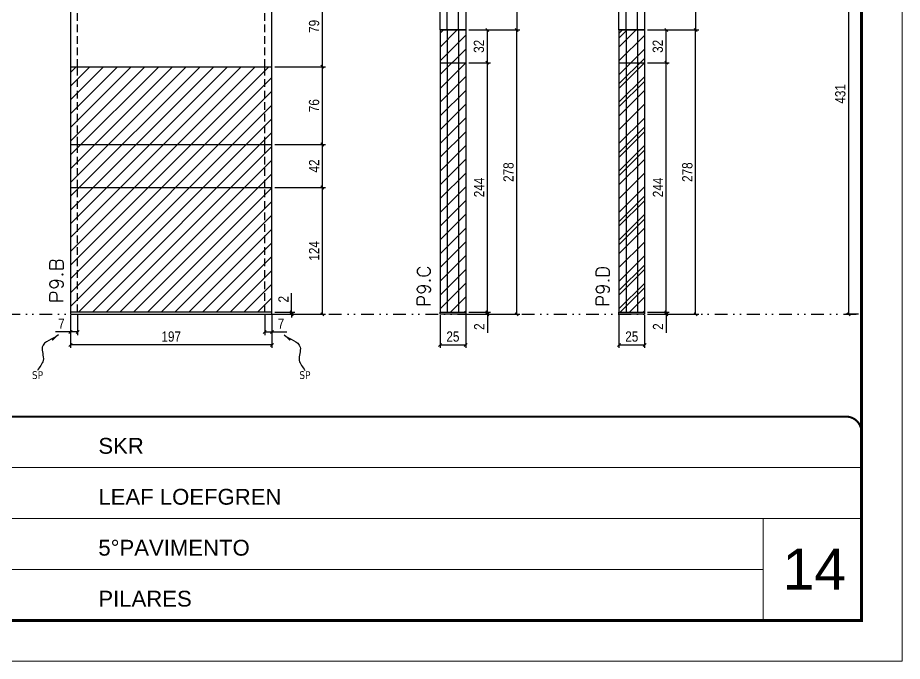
# Model space of a CAD drawing. Extents: x 14400 to 27878, y -21631 to 6985.
# Drawn here: x 16632 to 17497, y 2489 to 3118 of the extents above; entities that cross this region are included whole.
import ezdxf

# ---------------------------------------------------------------- set-up
doc = ezdxf.new("R2010")
doc.units = 0
for name, pattern in [('CONTINUO', [0]), ('DASHED', [0.75, 0.5, -0.25]), ('DIVIDE2', [0.625, 0.25, -0.125, 0, -0.125, 0, -0.125]), ('HIDDEN', [0.375, 0.25, -0.125])]:
    doc.linetypes.add(name, pattern=pattern)
for name, color, linetype, lineweight in [('CARIMBO', 255, 'Continuous', 9), ('Folhas', 255, 'Continuous', 9), ('Hachura', 251, 'Continuous', 9), ('SARRAFO DE PRESSAO', 251, 'DASHED', 9), ('Texto Seção', 7, 'Continuous', 15)]:
    doc.layers.add(name, color=color, linetype=linetype, lineweight=lineweight)
for name, color, linetype in [('COTA', 241, 'Continuous'), ('Nível', 160, 'Continuous'), ('Painéis', 200, 'Continuous'), ('SARR_2.2x7', 40, 'Continuous'), ('Sarrafo de Pressão', 42, 'HIDDEN'), ('texto', 7, 'Continuous')]:
    doc.layers.add(name, color=color, linetype=linetype)
doc.styles.add('ARIAL', font='arial.ttf')
doc.styles.add('COTA TECNICA', font='techl___.ttf', dxfattribs={"height": 10})
doc.styles.add('COTA TECNICA-50', font='techl___.ttf', dxfattribs={"height": 10})
doc.styles.add('REGUA-120', font='ROMANS.shx', dxfattribs={"height": 15})
doc.styles.get("Standard").update_dxf_attribs({"font": 'arial.ttf'})
doc.dimstyles.new('COTA PAINEL-50', dxfattribs={"dimtxt": 10, "dimasz": 3, "dimexe": 3, "dimexo": 3, "dimgap": 3, "dimtad": 1, "dimdec": 1, "dimzin": 12, "dimdsep": 46, "dimtxsty": 'COTA TECNICA-50', "dimblk1": 'OBLIQUE', "dimblk2": 'OBLIQUE', "dimsah": 1, "dimcen": 0.9, "dimclrd": 4, "dimclre": 4, "dimclrt": 240, "dimadec": 1, "dimazin": 3, "dimtfac": 1, "dimtdec": 1, "dimtmove": 0, "dimatfit": 3, "dimfxl": 1, "dimtolj": 1, "dimtzin": 12, "dimarcsym": 0})
doc.dimstyles.new('PAINEL', dxfattribs={"dimtxt": 10, "dimasz": 3, "dimexe": 3, "dimexo": 3, "dimgap": 3, "dimtad": 1, "dimdec": 1, "dimzin": 12, "dimdsep": 46, "dimtxsty": 'COTA TECNICA', "dimblk1": 'OBLIQUE', "dimblk2": 'OBLIQUE', "dimsah": 1, "dimcen": 0.9, "dimclrd": 4, "dimclre": 4, "dimclrt": 240, "dimadec": 1, "dimazin": 3, "dimtfac": 1, "dimtdec": 1, "dimtmove": 0, "dimatfit": 3, "dimfxl": 1, "dimtolj": 1, "dimtzin": 12, "dimarcsym": 0})
doc.dimstyles.get("Standard").update_dxf_attribs({"dimtxt": 0.18, "dimasz": 0.18, "dimexe": 0.18, "dimexo": 0.0625, "dimgap": 0.09, "dimtad": 0, "dimtih": 1, "dimtoh": 1, "dimdec": 4, "dimzin": 0, "dimdsep": 46, "dimtxsty": 'Standard', "dimcen": 0.09, "dimadec": 0, "dimazin": 0, "dimtfac": 1, "dimtdec": 4, "dimtofl": 0, "dimtmove": 0, "dimatfit": 3, "dimfxl": 1, "dimtolj": 1, "dimtzin": 0, "dimarcsym": 0})

# ---------------------------------------------------------------- blocks, each defined once
blk = doc.blocks.new('9999999999')
at = {"color": 30, "linetype": 'CONTINUO'}
for p, q in [((98564.56, 34379.64), (99583.98, 34379.64)), ((98564.56, 34329.83), (99487.98, 34329.83)), ((99583.98, 34329.83), (99487.98, 34329.83)), ((99487.98, 34329.83), (99487.98, 34230.21)), ((98564.56, 34280.02), (99487.98, 34280.02))]:
    blk.add_line(p, q, dxfattribs=at)
at = {"color": 30, "linetype": 'CONTINUO', "const_width": 2}
blk.add_lwpolyline([(99583.98, 34230.21), (99583.98, 34414.45, 0.414214), (99568.98, 34429.45), (98228.98, 34429.45, 0.414214), (98213.98, 34414.45), (98213.98, 34245.21, 0.414214), (98228.98, 34230.21), (99583.98, 34230.21)], format="xyb", dxfattribs=at)
at = {"layer": 'Folhas'}
blk.add_lwpolyline([(98138.98, 34190.21), (99623.98, 34190.21), (99623.98, 35240.21), (98138.98, 35240.21)], close=True, dxfattribs=at)
at = {"layer": 'Folhas', "color": 30, "const_width": 3}
blk.add_lwpolyline([(98213.98, 34230.21), (99583.98, 34230.21), (99583.98, 35200.21), (98213.98, 35200.21)], close=True, dxfattribs=at)
at = {"color": 7, "linetype": 'Continuous', "ltscale": 5, "style": 'ARIAL'}
for s, height, p in [('SKR', 15.483, (98837.68, 34393.13)), ('LEAF LOEFGREN', 15.4829, (98837.68, 34343.32)), ('5°PAVIMENTO', 15.4829, (98837.68, 34293.51)), ('PILARES', 15.483, (98837.68, 34243.7))]:
    blk.add_text(s, height=height, dxfattribs=at).set_placement(p)
blk = doc.blocks.new('_Oblique')
at = {"color": 0, "linetype": 'ByBlock', "lineweight": -2}
blk.add_line((-0.5, -0.5), (0.5, 0.5), dxfattribs=at)
blk = doc.blocks.new('*D811')
at = {"layer": 'COTA', "color": 4, "lineweight": -2, "transparency": 16777216}
for p, q in [((16683.42, 2827.29), (16683.42, 2795.39)), ((16880.42, 2827.29), (16880.42, 2795.39)), ((16880.42, 2798.39), (16683.42, 2798.39))]:
    blk.add_line(p, q, dxfattribs=at)
at = {"layer": 'Defpoints', "color": 0, "transparency": 16777216}
for p in [(16683.42, 2830.29), (16880.42, 2830.29), (16683.42, 2798.39)]:
    blk.add_point(p, dxfattribs=at)
at = {"layer": 'COTA', "color": 4, "lineweight": -2, "transparency": 16777216, "xscale": 3, "yscale": 3, "zscale": 3, "rotation": 180}
blk.add_blockref('_Oblique', (16683.42, 2798.39), dxfattribs=at)
at = {"layer": 'COTA', "color": 4, "lineweight": -2, "transparency": 16777216, "xscale": 3, "yscale": 3, "zscale": 3}
blk.add_blockref('_Oblique', (16880.42, 2798.39), dxfattribs=at)
at = {"layer": 'COTA', "color": 240, "transparency": 16777216, "insert": (16781.92, 2806.49), "char_height": 10, "attachment_point": 5, "style": 'COTA TECNICA'}
blk.add_mtext('\\A1;197', dxfattribs=at)
blk = doc.blocks.new('*D812')
at = {"layer": 'COTA', "color": 4, "lineweight": -2, "transparency": 16777216}
for p, q in [((16683.42, 2825.29), (16683.42, 2808.04)), ((16690.42, 2827.29), (16690.42, 2808.04)), ((16683.42, 2811.04), (16668.69, 2811.04)), ((16690.42, 2811.04), (16683.42, 2811.04))]:
    blk.add_line(p, q, dxfattribs=at)
at = {"layer": 'Defpoints', "color": 0, "transparency": 16777216}
for p in [(16690.42, 2830.29), (16683.42, 2828.29), (16683.42, 2811.04)]:
    blk.add_point(p, dxfattribs=at)
at = {"layer": 'COTA', "color": 4, "lineweight": -2, "transparency": 16777216, "xscale": 3, "yscale": 3, "zscale": 3, "rotation": 180}
blk.add_blockref('_Oblique', (16683.42, 2811.04), dxfattribs=at)
at = {"layer": 'COTA', "color": 4, "lineweight": -2, "transparency": 16777216, "xscale": 3, "yscale": 3, "zscale": 3}
blk.add_blockref('_Oblique', (16690.42, 2811.04), dxfattribs=at)
at = {"layer": 'COTA', "color": 240, "transparency": 16777216, "insert": (16674.55, 2819.12), "char_height": 10, "attachment_point": 5, "style": 'COTA TECNICA-50'}
blk.add_mtext('\\A1;7', dxfattribs=at)
blk = doc.blocks.new('*D813')
at = {"layer": 'COTA', "color": 4, "lineweight": -2, "transparency": 16777216}
for p, q in [((16899.68, 2830.29), (16899.68, 2849.09)), ((16883.42, 2830.29), (16902.68, 2830.29)), ((16899.68, 2828.29), (16899.68, 2830.29)), ((16883.42, 2828.29), (16902.68, 2828.29)), ((16899.68, 2828.29), (16899.68, 2825.29))]:
    blk.add_line(p, q, dxfattribs=at)
at = {"layer": 'Defpoints', "color": 0, "transparency": 16777216}
for p in [(16880.42, 2830.29), (16880.42, 2828.29), (16899.68, 2828.29)]:
    blk.add_point(p, dxfattribs=at)
at = {"layer": 'COTA', "color": 4, "lineweight": -2, "transparency": 16777216, "xscale": 3, "yscale": 3, "zscale": 3}
for p, rotation in [((16899.68, 2830.29), 270), ((16899.68, 2828.29), 90)]:
    blk.add_blockref('_Oblique', p, dxfattribs=dict(at, rotation=rotation))
at = {"layer": 'COTA', "color": 240, "transparency": 16777216, "insert": (16891.68, 2843.03), "char_height": 10, "attachment_point": 5, "rotation": 90, "style": 'COTA TECNICA-50'}
blk.add_mtext('\\A1;2', dxfattribs=at)
blk = doc.blocks.new('*D816')
at = {"layer": 'COTA', "color": 4, "linetype": 'ByBlock', "lineweight": -2, "transparency": 16777216}
for p, q in [((16883.42, 2952.29), (16932.79, 2952.29)), ((16929.79, 2828.29), (16929.79, 2952.29)), ((16883.42, 2828.29), (16932.79, 2828.29))]:
    blk.add_line(p, q, dxfattribs=at)
at = {"layer": 'Defpoints', "color": 0, "linetype": 'ByBlock', "transparency": 16777216}
for p in [(16880.42, 2952.29), (16929.79, 2952.29), (16880.42, 2828.29)]:
    blk.add_point(p, dxfattribs=at)
at = {"layer": 'COTA', "color": 4, "linetype": 'ByBlock', "lineweight": -2, "transparency": 16777216, "xscale": 3, "yscale": 3, "zscale": 3}
for p, rotation in [((16929.79, 2952.29), 90), ((16929.79, 2828.29), 270)]:
    blk.add_blockref('_Oblique', p, dxfattribs=dict(at, rotation=rotation))
at = {"layer": 'COTA', "color": 240, "linetype": 'ByBlock', "transparency": 16777216, "insert": (16921.71, 2890.29), "char_height": 10, "attachment_point": 5, "rotation": 90, "style": 'COTA TECNICA'}
blk.add_mtext('\\A1;124', dxfattribs=at)
blk = doc.blocks.new('*D817')
at = {"layer": 'COTA', "color": 4, "lineweight": -2, "transparency": 16777216}
for p, q in [((17044.93, 2827.29), (17044.93, 2795.39)), ((17069.93, 2827.29), (17069.93, 2795.39)), ((17044.93, 2798.39), (17069.93, 2798.39))]:
    blk.add_line(p, q, dxfattribs=at)
at = {"layer": 'Defpoints', "color": 0, "transparency": 16777216}
for p in [(17044.93, 2830.29), (17069.93, 2830.29), (17069.93, 2798.39)]:
    blk.add_point(p, dxfattribs=at)
at = {"layer": 'COTA', "color": 4, "lineweight": -2, "transparency": 16777216, "xscale": 3, "yscale": 3, "zscale": 3, "rotation": 180}
blk.add_blockref('_Oblique', (17044.93, 2798.39), dxfattribs=at)
at = {"layer": 'COTA', "color": 4, "lineweight": -2, "transparency": 16777216, "xscale": 3, "yscale": 3, "zscale": 3}
blk.add_blockref('_Oblique', (17069.93, 2798.39), dxfattribs=at)
at = {"layer": 'COTA', "color": 240, "transparency": 16777216, "insert": (17057.43, 2806.5), "char_height": 10, "attachment_point": 5, "style": 'COTA TECNICA'}
blk.add_mtext('\\A1;25', dxfattribs=at)
blk = doc.blocks.new('*D818')
at = {"layer": 'COTA', "color": 4, "lineweight": -2, "transparency": 16777216}
for p, q in [((17072.93, 2830.29), (17094.13, 2830.29)), ((17091.13, 2830.29), (17091.13, 2833.29)), ((17091.13, 2830.29), (17091.13, 2828.29)), ((17072.93, 2828.29), (17094.13, 2828.29)), ((17091.13, 2828.29), (17091.13, 2810.17))]:
    blk.add_line(p, q, dxfattribs=at)
at = {"layer": 'Defpoints', "color": 0, "transparency": 16777216}
for p in [(17069.93, 2830.29), (17091.13, 2830.29), (17069.93, 2828.29)]:
    blk.add_point(p, dxfattribs=at)
at = {"layer": 'COTA', "color": 4, "lineweight": -2, "transparency": 16777216, "xscale": 3, "yscale": 3, "zscale": 3}
for p, rotation in [((17091.13, 2830.29), 270), ((17091.13, 2828.29), 90)]:
    blk.add_blockref('_Oblique', p, dxfattribs=dict(at, rotation=rotation))
at = {"layer": 'COTA', "color": 240, "transparency": 16777216, "insert": (17083.13, 2816.23), "char_height": 10, "attachment_point": 5, "rotation": 90, "style": 'COTA TECNICA-50'}
blk.add_mtext('\\A1;2', dxfattribs=at)
blk = doc.blocks.new('*D819')
at = {"layer": 'COTA', "color": 4, "lineweight": -2, "transparency": 16777216}
for p, q in [((17072.93, 3106.29), (17122.92, 3106.29)), ((17119.92, 2828.29), (17119.92, 3106.29)), ((17072.93, 2828.29), (17122.92, 2828.29))]:
    blk.add_line(p, q, dxfattribs=at)
at = {"layer": 'Defpoints', "color": 0, "transparency": 16777216}
for p in [(17069.93, 3106.29), (17119.92, 3106.29), (17069.93, 2828.29)]:
    blk.add_point(p, dxfattribs=at)
at = {"layer": 'COTA', "color": 4, "lineweight": -2, "transparency": 16777216, "xscale": 3, "yscale": 3, "zscale": 3}
for p, rotation in [((17119.92, 3106.29), 90), ((17119.92, 2828.29), 270)]:
    blk.add_blockref('_Oblique', p, dxfattribs=dict(at, rotation=rotation))
at = {"layer": 'COTA', "color": 240, "transparency": 16777216, "insert": (17111.83, 2967.29), "char_height": 10, "attachment_point": 5, "rotation": 90, "style": 'COTA TECNICA-50'}
blk.add_mtext('\\A1;278', dxfattribs=at)
blk = doc.blocks.new('*D821')
at = {"layer": 'COTA', "color": 4, "lineweight": -2, "transparency": 16777216}
for p, q in [((16883.42, 2994.29), (16932.79, 2994.29)), ((16929.79, 2952.29), (16929.79, 2994.29)), ((16883.42, 2952.29), (16932.79, 2952.29))]:
    blk.add_line(p, q, dxfattribs=at)
at = {"layer": 'Defpoints', "color": 0, "transparency": 16777216}
for p in [(16880.42, 2994.29), (16929.79, 2994.29), (16880.42, 2952.29)]:
    blk.add_point(p, dxfattribs=at)
at = {"layer": 'COTA', "color": 4, "lineweight": -2, "transparency": 16777216, "xscale": 3, "yscale": 3, "zscale": 3}
for p, rotation in [((16929.79, 2994.29), 90), ((16929.79, 2952.29), 270)]:
    blk.add_blockref('_Oblique', p, dxfattribs=dict(at, rotation=rotation))
at = {"layer": 'COTA', "color": 240, "transparency": 16777216, "insert": (16921.71, 2973.29), "char_height": 10, "attachment_point": 5, "rotation": 90, "style": 'COTA TECNICA'}
blk.add_mtext('\\A1;42', dxfattribs=at)
blk = doc.blocks.new('*D823')
at = {"layer": 'COTA', "color": 4, "lineweight": -2, "transparency": 16777216}
for p, q in [((16873.42, 2827.29), (16873.42, 2808.04)), ((16880.42, 2825.29), (16880.42, 2808.04)), ((16873.42, 2811.04), (16880.42, 2811.04)), ((16880.42, 2811.04), (16895.15, 2811.04))]:
    blk.add_line(p, q, dxfattribs=at)
at = {"layer": 'Defpoints', "color": 0, "transparency": 16777216}
for p in [(16873.42, 2830.29), (16880.42, 2828.29), (16880.42, 2811.04)]:
    blk.add_point(p, dxfattribs=at)
at = {"layer": 'COTA', "color": 4, "lineweight": -2, "transparency": 16777216, "xscale": 3, "yscale": 3, "zscale": 3, "rotation": 180}
blk.add_blockref('_Oblique', (16873.42, 2811.04), dxfattribs=at)
at = {"layer": 'COTA', "color": 4, "lineweight": -2, "transparency": 16777216, "xscale": 3, "yscale": 3, "zscale": 3}
blk.add_blockref('_Oblique', (16880.42, 2811.04), dxfattribs=at)
at = {"layer": 'COTA', "color": 240, "transparency": 16777216, "insert": (16889.28, 2819.12), "char_height": 10, "attachment_point": 5, "style": 'COTA TECNICA-50'}
blk.add_mtext('\\A1;7', dxfattribs=at)
blk = doc.blocks.new('*D1565')
at = {"layer": 'COTA', "color": 4, "lineweight": -2, "transparency": 16777216}
for p, q in [((16883.42, 3070.29), (16932.79, 3070.29)), ((16929.79, 2994.29), (16929.79, 3070.29)), ((16883.42, 2994.29), (16932.79, 2994.29))]:
    blk.add_line(p, q, dxfattribs=at)
at = {"layer": 'Defpoints', "color": 0, "transparency": 16777216}
for p in [(16880.42, 3070.29), (16929.79, 3070.29), (16880.42, 2994.29)]:
    blk.add_point(p, dxfattribs=at)
at = {"layer": 'COTA', "color": 4, "lineweight": -2, "transparency": 16777216, "xscale": 3, "yscale": 3, "zscale": 3}
for p, rotation in [((16929.79, 3070.29), 90), ((16929.79, 2994.29), 270)]:
    blk.add_blockref('_Oblique', p, dxfattribs=dict(at, rotation=rotation))
at = {"layer": 'COTA', "color": 240, "transparency": 16777216, "insert": (16921.68, 3032.29), "char_height": 10, "attachment_point": 5, "rotation": 90, "style": 'COTA TECNICA'}
blk.add_mtext('\\A1;76', dxfattribs=at)
blk = doc.blocks.new('*D2020')
at = {"layer": 'COTA', "color": 4, "lineweight": -2, "transparency": 16777216}
for p, q in [((17072.93, 3074.29), (17094.13, 3074.29)), ((17091.13, 2830.29), (17091.13, 3074.29)), ((17072.93, 2830.29), (17094.13, 2830.29))]:
    blk.add_line(p, q, dxfattribs=at)
at = {"layer": 'Defpoints', "color": 0, "transparency": 16777216}
for p in [(17069.93, 3074.29), (17091.13, 3074.29), (17069.93, 2830.29)]:
    blk.add_point(p, dxfattribs=at)
at = {"layer": 'COTA', "color": 4, "lineweight": -2, "transparency": 16777216, "xscale": 3, "yscale": 3, "zscale": 3}
for p, rotation in [((17091.13, 3074.29), 90), ((17091.13, 2830.29), 270)]:
    blk.add_blockref('_Oblique', p, dxfattribs=dict(at, rotation=rotation))
at = {"layer": 'COTA', "color": 240, "transparency": 16777216, "insert": (17083.05, 2952.29), "char_height": 10, "attachment_point": 5, "rotation": 90, "style": 'COTA TECNICA'}
blk.add_mtext('\\A1;244', dxfattribs=at)
blk = doc.blocks.new('*D2021')
at = {"layer": 'COTA', "color": 4, "lineweight": -2, "transparency": 16777216}
for p, q in [((17072.93, 3106.29), (17094.13, 3106.29)), ((17091.13, 3074.29), (17091.13, 3106.29)), ((17072.93, 3074.29), (17094.13, 3074.29))]:
    blk.add_line(p, q, dxfattribs=at)
at = {"layer": 'Defpoints', "color": 0, "transparency": 16777216}
for p in [(17069.93, 3106.29), (17091.13, 3106.29), (17069.93, 3074.29)]:
    blk.add_point(p, dxfattribs=at)
at = {"layer": 'COTA', "color": 4, "lineweight": -2, "transparency": 16777216, "xscale": 3, "yscale": 3, "zscale": 3}
for p, rotation in [((17091.13, 3106.29), 90), ((17091.13, 3074.29), 270)]:
    blk.add_blockref('_Oblique', p, dxfattribs=dict(at, rotation=rotation))
at = {"layer": 'COTA', "color": 240, "transparency": 16777216, "insert": (17082.91, 3090.29), "char_height": 10, "attachment_point": 5, "rotation": 90, "style": 'COTA TECNICA'}
blk.add_mtext('\\A1;32', dxfattribs=at)
blk = doc.blocks.new('*D2022')
at = {"layer": 'COTA', "color": 4, "lineweight": -2, "transparency": 16777216}
for p, q in [((17219.87, 2827.29), (17219.87, 2795.39)), ((17244.87, 2827.29), (17244.87, 2795.39)), ((17219.87, 2798.39), (17244.87, 2798.39))]:
    blk.add_line(p, q, dxfattribs=at)
at = {"layer": 'Defpoints', "color": 0, "transparency": 16777216}
for p in [(17219.87, 2830.29), (17244.87, 2830.29), (17244.87, 2798.39)]:
    blk.add_point(p, dxfattribs=at)
at = {"layer": 'COTA', "color": 4, "lineweight": -2, "transparency": 16777216, "xscale": 3, "yscale": 3, "zscale": 3, "rotation": 180}
blk.add_blockref('_Oblique', (17219.87, 2798.39), dxfattribs=at)
at = {"layer": 'COTA', "color": 4, "lineweight": -2, "transparency": 16777216, "xscale": 3, "yscale": 3, "zscale": 3}
blk.add_blockref('_Oblique', (17244.87, 2798.39), dxfattribs=at)
at = {"layer": 'COTA', "color": 240, "transparency": 16777216, "insert": (17232.37, 2806.5), "char_height": 10, "attachment_point": 5, "style": 'COTA TECNICA'}
blk.add_mtext('\\A1;25', dxfattribs=at)
blk = doc.blocks.new('*D2023')
at = {"layer": 'COTA', "color": 4, "lineweight": -2, "transparency": 16777216}
for p, q in [((17247.87, 2830.29), (17269.06, 2830.29)), ((17266.06, 2830.29), (17266.06, 2833.29)), ((17266.06, 2830.29), (17266.06, 2828.29)), ((17247.87, 2828.29), (17269.06, 2828.29)), ((17266.06, 2828.29), (17266.06, 2810.17))]:
    blk.add_line(p, q, dxfattribs=at)
at = {"layer": 'Defpoints', "color": 0, "transparency": 16777216}
for p in [(17244.87, 2830.29), (17266.06, 2830.29), (17244.87, 2828.29)]:
    blk.add_point(p, dxfattribs=at)
at = {"layer": 'COTA', "color": 4, "lineweight": -2, "transparency": 16777216, "xscale": 3, "yscale": 3, "zscale": 3}
for p, rotation in [((17266.06, 2830.29), 270), ((17266.06, 2828.29), 90)]:
    blk.add_blockref('_Oblique', p, dxfattribs=dict(at, rotation=rotation))
at = {"layer": 'COTA', "color": 240, "transparency": 16777216, "insert": (17258.06, 2816.23), "char_height": 10, "attachment_point": 5, "rotation": 90, "style": 'COTA TECNICA-50'}
blk.add_mtext('\\A1;2', dxfattribs=at)
blk = doc.blocks.new('*D2024')
at = {"layer": 'COTA', "color": 4, "lineweight": -2, "transparency": 16777216}
for p, q in [((17247.87, 3106.29), (17297.86, 3106.29)), ((17294.86, 2828.29), (17294.86, 3106.29)), ((17247.87, 2828.29), (17297.86, 2828.29))]:
    blk.add_line(p, q, dxfattribs=at)
at = {"layer": 'Defpoints', "color": 0, "transparency": 16777216}
for p in [(17244.87, 3106.29), (17294.86, 3106.29), (17244.87, 2828.29)]:
    blk.add_point(p, dxfattribs=at)
at = {"layer": 'COTA', "color": 4, "lineweight": -2, "transparency": 16777216, "xscale": 3, "yscale": 3, "zscale": 3}
for p, rotation in [((17294.86, 3106.29), 90), ((17294.86, 2828.29), 270)]:
    blk.add_blockref('_Oblique', p, dxfattribs=dict(at, rotation=rotation))
at = {"layer": 'COTA', "color": 240, "transparency": 16777216, "insert": (17286.76, 2967.29), "char_height": 10, "attachment_point": 5, "rotation": 90, "style": 'COTA TECNICA-50'}
blk.add_mtext('\\A1;278', dxfattribs=at)
blk = doc.blocks.new('*D2026')
at = {"layer": 'COTA', "color": 4, "lineweight": -2, "transparency": 16777216}
for p, q in [((17247.87, 3074.29), (17269.06, 3074.29)), ((17266.06, 2830.29), (17266.06, 3074.29)), ((17247.87, 2830.29), (17269.06, 2830.29))]:
    blk.add_line(p, q, dxfattribs=at)
at = {"layer": 'Defpoints', "color": 0, "transparency": 16777216}
for p in [(17244.87, 3074.29), (17266.06, 3074.29), (17244.87, 2830.29)]:
    blk.add_point(p, dxfattribs=at)
at = {"layer": 'COTA', "color": 4, "lineweight": -2, "transparency": 16777216, "xscale": 3, "yscale": 3, "zscale": 3}
for p, rotation in [((17266.06, 3074.29), 90), ((17266.06, 2830.29), 270)]:
    blk.add_blockref('_Oblique', p, dxfattribs=dict(at, rotation=rotation))
at = {"layer": 'COTA', "color": 240, "transparency": 16777216, "insert": (17257.99, 2952.29), "char_height": 10, "attachment_point": 5, "rotation": 90, "style": 'COTA TECNICA'}
blk.add_mtext('\\A1;244', dxfattribs=at)
blk = doc.blocks.new('*D2027')
at = {"layer": 'COTA', "color": 4, "lineweight": -2, "transparency": 16777216}
for p, q in [((17247.87, 3106.29), (17269.06, 3106.29)), ((17266.06, 3074.29), (17266.06, 3106.29)), ((17247.87, 3074.29), (17269.06, 3074.29))]:
    blk.add_line(p, q, dxfattribs=at)
at = {"layer": 'Defpoints', "color": 0, "transparency": 16777216}
for p in [(17244.87, 3106.29), (17266.06, 3106.29), (17244.87, 3074.29)]:
    blk.add_point(p, dxfattribs=at)
at = {"layer": 'COTA', "color": 4, "lineweight": -2, "transparency": 16777216, "xscale": 3, "yscale": 3, "zscale": 3}
for p, rotation in [((17266.06, 3106.29), 90), ((17266.06, 3074.29), 270)]:
    blk.add_blockref('_Oblique', p, dxfattribs=dict(at, rotation=rotation))
at = {"layer": 'COTA', "color": 240, "transparency": 16777216, "insert": (17257.84, 3090.29), "char_height": 10, "attachment_point": 5, "rotation": 90, "style": 'COTA TECNICA'}
blk.add_mtext('\\A1;32', dxfattribs=at)
blk = doc.blocks.new('*D3878')
at = {"layer": 'COTA', "color": 4, "lineweight": -2, "transparency": 16777216}
for p, q in [((17453.97, 3259.29), (17441.59, 3259.29)), ((17444.59, 2828.29), (17444.59, 3259.29)), ((17453.97, 2828.29), (17441.59, 2828.29))]:
    blk.add_line(p, q, dxfattribs=at)
at = {"layer": 'Defpoints', "color": 0, "transparency": 16777216}
for p in [(17444.59, 3259.29), (17456.97, 3259.29), (17456.97, 2828.29)]:
    blk.add_point(p, dxfattribs=at)
at = {"layer": 'COTA', "color": 4, "lineweight": -2, "transparency": 16777216, "xscale": 3, "yscale": 3, "zscale": 3}
for p, rotation in [((17444.59, 3259.29), 90), ((17444.59, 2828.29), 270)]:
    blk.add_blockref('_Oblique', p, dxfattribs=dict(at, rotation=rotation))
at = {"layer": 'COTA', "color": 240, "transparency": 16777216, "insert": (17436.37, 3043.79), "char_height": 10, "attachment_point": 5, "rotation": 90, "style": 'COTA TECNICA'}
blk.add_mtext('\\A1;431', dxfattribs=at)
blk = doc.blocks.new('*D3880')
at = {"layer": 'COTA', "color": 4, "lineweight": -2, "transparency": 16777216}
for p, q in [((16883.42, 3149.29), (16932.79, 3149.29)), ((16929.79, 3070.29), (16929.79, 3149.29)), ((16883.42, 3070.29), (16932.79, 3070.29))]:
    blk.add_line(p, q, dxfattribs=at)
at = {"layer": 'Defpoints', "color": 0, "transparency": 16777216}
for p in [(16880.42, 3149.29), (16929.79, 3149.29), (16880.42, 3070.29)]:
    blk.add_point(p, dxfattribs=at)
at = {"layer": 'COTA', "color": 4, "lineweight": -2, "transparency": 16777216, "xscale": 3, "yscale": 3, "zscale": 3}
for p, rotation in [((16929.79, 3149.29), 90), ((16929.79, 3070.29), 270)]:
    blk.add_blockref('_Oblique', p, dxfattribs=dict(at, rotation=rotation))
at = {"layer": 'COTA', "color": 240, "transparency": 16777216, "insert": (16921.68, 3109.79), "char_height": 10, "attachment_point": 5, "rotation": 90, "style": 'COTA TECNICA'}
blk.add_mtext('\\A1;79', dxfattribs=at)
blk = doc.blocks.new('*D3882')
at = {"layer": 'COTA', "color": 4, "lineweight": -2, "transparency": 16777216}
for p, q in [((17072.93, 3195.29), (17122.92, 3195.29)), ((17119.92, 3195.29), (17119.92, 3106.29)), ((17072.93, 3106.29), (17122.92, 3106.29))]:
    blk.add_line(p, q, dxfattribs=at)
at = {"layer": 'Defpoints', "color": 0, "transparency": 16777216}
for p in [(17069.93, 3195.29), (17069.93, 3106.29), (17119.92, 3106.29)]:
    blk.add_point(p, dxfattribs=at)
at = {"layer": 'COTA', "color": 4, "lineweight": -2, "transparency": 16777216, "xscale": 3, "yscale": 3, "zscale": 3}
for p, rotation in [((17119.92, 3195.29), 90), ((17119.92, 3106.29), 270)]:
    blk.add_blockref('_Oblique', p, dxfattribs=dict(at, rotation=rotation))
at = {"layer": 'COTA', "color": 240, "transparency": 16777216, "insert": (17111.82, 3150.79), "char_height": 10, "attachment_point": 5, "rotation": 90, "style": 'COTA TECNICA'}
blk.add_mtext('\\A1;89', dxfattribs=at)
blk = doc.blocks.new('*D3883')
at = {"layer": 'COTA', "color": 4, "lineweight": -2, "transparency": 16777216}
for p, q in [((17247.87, 3195.29), (17297.86, 3195.29)), ((17294.86, 3195.29), (17294.86, 3106.29)), ((17247.87, 3106.29), (17297.86, 3106.29))]:
    blk.add_line(p, q, dxfattribs=at)
at = {"layer": 'Defpoints', "color": 0, "transparency": 16777216}
for p in [(17244.87, 3195.29), (17244.87, 3106.29), (17294.86, 3106.29)]:
    blk.add_point(p, dxfattribs=at)
at = {"layer": 'COTA', "color": 4, "lineweight": -2, "transparency": 16777216, "xscale": 3, "yscale": 3, "zscale": 3}
for p, rotation in [((17294.86, 3195.29), 90), ((17294.86, 3106.29), 270)]:
    blk.add_blockref('_Oblique', p, dxfattribs=dict(at, rotation=rotation))
at = {"layer": 'COTA', "color": 240, "transparency": 16777216, "insert": (17286.76, 3150.79), "char_height": 10, "attachment_point": 5, "rotation": 90, "style": 'COTA TECNICA'}
blk.add_mtext('\\A1;89', dxfattribs=at)

msp = doc.modelspace()

# ---------------------------------------------------------------- hatches: boundary and pattern name
at = {"layer": 'Hachura', "linetype": 'ByBlock'}
h = msp.add_hatch(dxfattribs=at)
h.set_pattern_fill('ANSI31', color=256, scale=3)
h.paths.add_polyline_path([(16473.14, 3104.29), (16276.14, 3104.29), (16276.14, 3070.29), (16473.14, 3070.29)])
h.paths.add_polyline_path([(16473.14, 3070.29), (16276.14, 3070.29), (16276.14, 3028.29), (16473.14, 3028.29)])
h.paths.add_polyline_path([(16473.14, 3028.29), (16276.14, 3028.29), (16276.14, 2952.29), (16473.14, 2952.29)])
h.paths.add_polyline_path([(16473.14, 2952.29), (16276.14, 2952.29), (16276.14, 2830.29), (16473.14, 2830.29)])
h.paths.add_polyline_path([(16880.42, 2952.29), (16683.42, 2952.29), (16683.42, 2830.29), (16880.42, 2830.29)])
h.paths.add_polyline_path([(16880.42, 2994.29), (16683.42, 2994.29), (16683.42, 2952.29), (16880.42, 2952.29)])
h.paths.add_polyline_path([(16880.42, 3070.29), (16683.42, 3070.29), (16683.42, 2994.29), (16880.42, 2994.29)])
h.paths.add_polyline_path([(16880.42, 3235.29), (16683.42, 3235.29), (16683.42, 3149.29), (16880.42, 3149.29)])
h.paths.add_polyline_path([(17069.93, 3074.29), (17044.93, 3074.29), (17044.93, 2830.29), (17069.93, 2830.29)])
h.paths.add_polyline_path([(17244.87, 3074.29), (17219.87, 3074.29), (17219.87, 2830.29), (17244.87, 2830.29)])
h.paths.add_polyline_path([(17244.87, 3106.29), (17219.87, 3106.29), (17219.87, 3074.29), (17244.87, 3074.29)])
h.paths.add_polyline_path([(17069.93, 3106.29), (17044.93, 3106.29), (17044.93, 3074.29), (17069.93, 3074.29)])
at = {"layer": 'Hachura'}
h = msp.add_hatch(dxfattribs=at)
h.set_pattern_fill('ANSI31', color=256, scale=5)
h.paths.add_polyline_path([(17244.87, 3106.29), (17219.87, 3106.29), (17219.87, 3074.29), (17244.87, 3074.29)])
h.paths.add_polyline_path([(17244.87, 3074.29), (17219.87, 3074.29), (17219.87, 2830.29), (17244.87, 2830.29)])

# ---------------------------------------------------------------- linework, layer by layer
at = {"layer": 'Nível', "color": 4, "linetype": 'DIVIDE2', "ltscale": 50}
msp.add_line((16086.97, 2828.29), (17456.97, 2828.29), dxfattribs=at)
at = {"layer": 'Painéis'}
for p, q in [((16683.42, 3235.29), (16683.42, 2830.29)), ((16880.42, 2830.29), (16880.42, 3235.29)), ((17044.93, 3106.29), (17044.93, 2830.29)), ((17044.93, 3106.29), (17069.93, 3106.29)), ((17069.93, 3106.29), (17069.93, 2830.29)), ((17219.87, 3106.29), (17219.87, 2830.29)), ((17219.87, 3106.29), (17244.87, 3106.29)), ((17244.87, 3106.29), (17244.87, 2830.29)), ((17044.93, 3074.29), (17069.93, 3074.29)), ((17219.87, 3074.29), (17244.87, 3074.29)), ((16683.42, 3070.29), (16880.42, 3070.29)), ((16683.42, 2994.29), (16880.42, 2994.29)), ((16683.42, 2952.29), (16880.42, 2952.29)), ((17044.93, 2830.29), (17069.93, 2830.29)), ((17044.93, 2828.29), (17044.93, 2830.29)), ((17069.93, 2830.29), (17069.93, 2828.29)), ((17219.87, 2830.29), (17244.87, 2830.29)), ((17219.87, 2828.29), (17219.87, 2830.29)), ((17244.87, 2830.29), (17244.87, 2828.29)), ((17069.93, 2828.29), (17044.93, 2828.29)), ((17244.87, 2828.29), (17219.87, 2828.29))]:
    msp.add_line(p, q, dxfattribs=at)
for points in [[(17044.93, 3195.29), (17069.93, 3195.29), (17069.93, 3106.29), (17044.93, 3106.29)], [(17219.87, 3195.29), (17244.87, 3195.29), (17244.87, 3106.29), (17219.87, 3106.29)], [(16880.42, 2830.29), (16683.42, 2830.29), (16683.42, 2828.29), (16880.42, 2828.29)]]:
    msp.add_lwpolyline(points, close=True, dxfattribs=at)
at = {"layer": 'SARR_2.2x7'}
for p, q in [((17051.93, 3106.29), (17051.93, 3195.29)), ((17062.93, 3106.29), (17062.93, 3195.29)), ((17226.87, 3106.29), (17226.87, 3195.29)), ((17237.87, 3106.29), (17237.87, 3195.29)), ((17051.93, 3106.29), (17051.93, 2830.29)), ((17062.93, 3106.29), (17062.93, 2830.29)), ((17226.87, 3106.29), (17226.87, 2830.29)), ((17237.87, 3106.29), (17237.87, 2830.29))]:
    msp.add_line(p, q, dxfattribs=at)
at = {"layer": 'Sarrafo de Pressão', "ltscale": 30}
for p, q in [((16690.42, 3070.29), (16690.42, 3149.29)), ((16873.42, 3070.29), (16873.42, 3149.29)), ((16690.42, 2994.29), (16690.42, 3070.29)), ((16873.42, 2994.29), (16873.42, 3070.29)), ((16690.42, 2952.29), (16690.42, 2994.29)), ((16873.42, 2952.29), (16873.42, 2994.29)), ((16690.42, 2830.29), (16690.42, 2952.29)), ((16873.42, 2830.29), (16873.42, 2952.29))]:
    msp.add_line(p, q, dxfattribs=at)

# ---------------------------------------------------------------- block references
at = {"layer": 'SARRAFO DE PRESSAO', "color": 6, "linetype": 'ByBlock'}
msp.add_blockref('9999999999', (-82127.01, -31701.2), dxfattribs=at)

# ---------------------------------------------------------------- texts
at = {"layer": 'CARIMBO', "style": 'ARIAL'}
msp.add_text('14', height=40, dxfattribs=at).set_placement((17379.83, 2559.15))
at = {"layer": 'texto', "color": 0, "char_height": 7.5, "attachment_point": 5}
for insert in [(16651.17, 2768.79), (16912.67, 2768.79)]:
    msp.add_mtext('{\\fTahoma|b0|i0|c0|p34;\\C4;SP}', dxfattribs=dict(at, insert=insert))
at = {"layer": 'Texto Seção', "style": 'REGUA-120', "width": 1.1}
msp.add_text('P9.B', height=13, rotation=90, dxfattribs=at).set_placement((16676.17, 2839.05))
at = {"layer": 'Texto Seção', "char_height": 13, "width": 370.6998, "attachment_point": 7, "rotation": 90, "style": 'REGUA-120'}
for s, insert in [('P9.C', (17035.48, 2835.7)), ('P9.D', (17210.42, 2835.7))]:
    msp.add_mtext(s, dxfattribs=dict(at, insert=insert))

# ---------------------------------------------------------------- dimensions: what is measured, and where the dimension line sits
at = {"layer": 'COTA'}
for base, p1, p2, angle, dimstyle, picture, middle in [((17444.59, 3259.29), (17456.97, 2828.29), (17456.97, 3259.29), 90, 'PAINEL', '*D3878', (17436.37, 3043.79)), ((17119.92, 3106.29), (17069.93, 3195.29), (17069.93, 3106.29), 90, 'PAINEL', '*D3882', (17111.82, 3150.79)), ((17294.86, 3106.29), (17244.87, 3195.29), (17244.87, 3106.29), 90, 'PAINEL', '*D3883', (17286.76, 3150.79)), ((16929.79, 3149.29), (16880.42, 3070.29), (16880.42, 3149.29), 90, 'PAINEL', '*D3880', (16921.68, 3109.79)), ((17119.92, 3106.29), (17069.93, 2828.29), (17069.93, 3106.29), 90, 'COTA PAINEL-50', '*D819', (17111.83, 2967.29)), ((17294.86, 3106.29), (17244.87, 2828.29), (17244.87, 3106.29), 90, 'COTA PAINEL-50', '*D2024', (17286.76, 2967.29)), ((16929.79, 3070.29), (16880.42, 2994.29), (16880.42, 3070.29), 90, 'PAINEL', '*D1565', (16921.68, 3032.29)), ((17091.13, 3074.29), (17069.93, 2830.29), (17069.93, 3074.29), 90, 'PAINEL', '*D2020', (17083.05, 2952.29)), ((17266.06, 3074.29), (17244.87, 2830.29), (17244.87, 3074.29), 90, 'PAINEL', '*D2026', (17257.99, 2952.29)), ((16929.79, 2994.29), (16880.42, 2952.29), (16880.42, 2994.29), 90, 'PAINEL', '*D821', (16921.71, 2973.29)), ((16683.42, 2811.04), (16690.42, 2830.29), (16683.42, 2828.29), 180, 'COTA PAINEL-50', '*D812', (16674.55, 2819.12)), ((16880.42, 2811.04), (16873.42, 2830.29), (16880.42, 2828.29), 0, 'COTA PAINEL-50', '*D823', (16889.28, 2819.12))]:
    dim = msp.add_linear_dim(base=base, p1=p1, p2=p2, angle=angle, dimstyle=dimstyle, dxfattribs=at)
    dim.commit()
    dim.dimension.update_dxf_attribs({"geometry": picture, "text_midpoint": middle})
for base, p1, p2, angle, override, picture, middle in [((17091.13, 3106.29), (17069.93, 3074.29), (17069.93, 3106.29), 90, {"dimtmove": 1}, '*D2021', (17082.91, 3090.29)), ((17266.06, 3106.29), (17244.87, 3074.29), (17244.87, 3106.29), 90, {"dimtmove": 1}, '*D2027', (17257.84, 3090.29)), ((16683.42, 2798.39), (16880.42, 2830.29), (16683.42, 2830.29), 180, {"dimarcsym": 2}, '*D811', (16781.92, 2806.49))]:
    dim = msp.add_linear_dim(base=base, p1=p1, p2=p2, angle=angle, dimstyle='PAINEL', override=override, dxfattribs=at)
    dim.commit()
    dim.dimension.update_dxf_attribs({"geometry": picture, "text_midpoint": middle})
at = {"layer": 'COTA', "linetype": 'ByBlock'}
dim = msp.add_aligned_dim(p1=(16880.42, 2828.29), p2=(16880.42, 2952.29), distance=-49.37, dimstyle='PAINEL', dxfattribs=at)
dim.commit()
dim.dimension.update_dxf_attribs({"geometry": '*D816', "text_midpoint": (16921.71, 2890.29)})
at = {"layer": 'COTA'}
for base, p1, p2, picture, middle in [((16899.68, 2828.29), (16880.42, 2830.29), (16880.42, 2828.29), '*D813', (16899.68, 2843.03)), ((17091.13, 2830.29), (17069.93, 2828.29), (17069.93, 2830.29), '*D818', (17091.13, 2816.23)), ((17266.06, 2830.29), (17244.87, 2828.29), (17244.87, 2830.29), '*D2023', (17266.06, 2816.23))]:
    dim = msp.add_linear_dim(base=base, p1=p1, p2=p2, angle=90, dimstyle='COTA PAINEL-50', dxfattribs=at)
    dim.commit()
    dim.dimension.update_dxf_attribs({"geometry": picture, "text_midpoint": middle, "dimtype": 160})
for base, p1, p2, picture, middle in [((17069.93, 2798.39), (17044.93, 2830.29), (17069.93, 2830.29), '*D817', (17057.43, 2806.5)), ((17244.87, 2798.39), (17219.87, 2830.29), (17244.87, 2830.29), '*D2022', (17232.37, 2806.5))]:
    dim = msp.add_linear_dim(base=base, p1=p1, p2=p2, dimstyle='PAINEL', override={"dimarcsym": 2}, dxfattribs=at)
    dim.commit()
    dim.dimension.update_dxf_attribs({"geometry": picture, "text_midpoint": middle})

# ---------------------------------------------------------------- leaders
at = {"layer": 'COTA', "path_type": 1}
for points in [[(16671.59, 2808.1), (16655.8, 2796.27), (16656.73, 2783.26), (16651.18, 2773.48)], [(16892.25, 2808.1), (16908.03, 2796.27), (16907.11, 2783.26), (16912.66, 2773.48)]]:
    msp.add_leader(points, dimstyle='Standard', override={"dimasz": 8}, dxfattribs=at)

doc.saveas('drawing.dxf')
